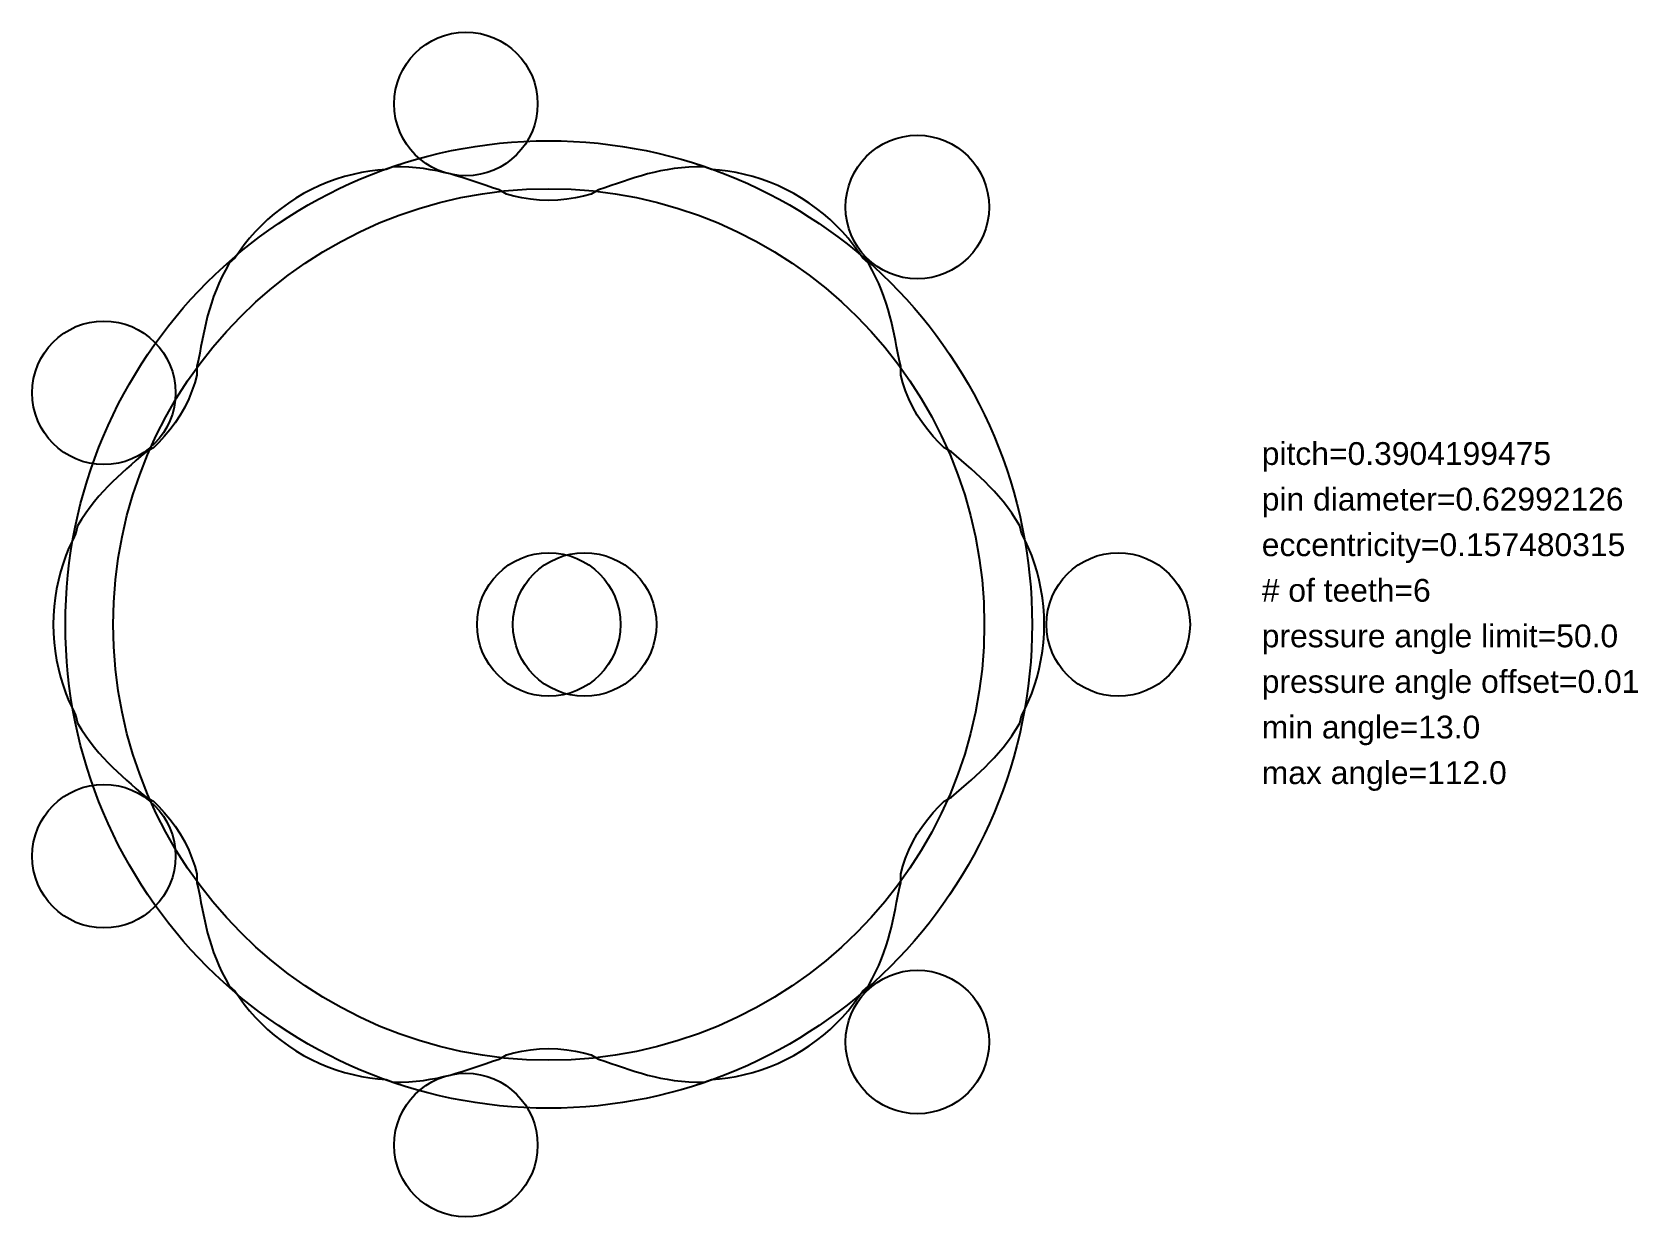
# Model space of a CAD drawing. Extents: x -2.43 to 4.62, y -2.6 to 2.6.
import ezdxf

# ---------------------------------------------------------------- set-up
doc = ezdxf.new("R2010")
doc.units = 0
for name, color, linetype in [('CAM', 1, 'continuous'), ('PRESSURE', 3, 'continuous'), ('ROLLER', 5, 'continuous'), ('TEXT', 2, 'continuous')]:
    doc.layers.add(name, color=color, linetype=linetype)
doc.styles.get("Standard").update_dxf_attribs({"font": 'ARIAL.TTF', "width": 40, "oblique": 50})

msp = doc.modelspace()

# ---------------------------------------------------------------- linework, layer by layer
at = {"layer": 'cam'}
for p, q in [((-1.0168, 1.9747), (-1.0536, 1.965)), ((-0.98, 1.9827), (-1.0168, 1.9747)), ((-0.9435, 1.9889), (-0.98, 1.9827)), ((-0.9074, 1.9934), (-0.9435, 1.9889)), ((-0.8718, 1.9964), (-0.9074, 1.9934)), ((-0.8401, 2.0073), (-0.8718, 1.9964)), ((-0.8058, 2.0073), (-0.8401, 2.0073)), ((-0.7723, 2.006), (-0.8058, 2.0073)), ((-0.7397, 2.0035), (-0.7723, 2.006)), ((-0.7081, 1.9998), (-0.7397, 2.0035)), ((-0.6774, 1.9952), (-0.7081, 1.9998)), ((-0.6477, 1.9897), (-0.6774, 1.9952)), ((-0.619, 1.9834), (-0.6477, 1.9897)), ((-0.591, 1.9765), (-0.619, 1.9834)), ((-0.5638, 1.969), (-0.591, 1.9765)), ((0.2761, 1.9765), (0.2489, 1.969)), ((0.304, 1.9834), (0.2761, 1.9765)), ((0.3328, 1.9897), (0.304, 1.9834)), ((0.3625, 1.9952), (0.3328, 1.9897)), ((0.3931, 1.9998), (0.3625, 1.9952)), ((0.4248, 2.0035), (0.3931, 1.9998)), ((0.4574, 2.006), (0.4248, 2.0035)), ((0.4908, 2.0073), (0.4574, 2.006)), ((0.5252, 2.0073), (0.4908, 2.0073)), ((0.5569, 1.9964), (0.5252, 2.0073)), ((0.5925, 1.9934), (0.5569, 1.9964)), ((0.6286, 1.9889), (0.5925, 1.9934)), ((0.6651, 1.9827), (0.6286, 1.9889)), ((0.7018, 1.9747), (0.6651, 1.9827)), ((0.7386, 1.965), (0.7018, 1.9747)), ((-1.1987, 1.9085), (-1.2336, 1.8901)), ((-1.1631, 1.9253), (-1.1987, 1.9085)), ((-1.1269, 1.9403), (-1.1631, 1.9253)), ((-1.0904, 1.9535), (-1.1269, 1.9403)), ((-1.0536, 1.965), (-1.0904, 1.9535)), ((-0.5372, 1.961), (-0.5638, 1.969)), ((-0.511, 1.9527), (-0.5372, 1.961)), ((-0.4849, 1.944), (-0.511, 1.9527)), ((-0.4586, 1.9349), (-0.4849, 1.944)), ((-0.4319, 1.9257), (-0.4586, 1.9349)), ((-0.4042, 1.9164), (-0.4319, 1.9257)), ((-0.3751, 1.907), (-0.4042, 1.9164)), ((-0.3432, 1.8879), (-0.3751, 1.907)), ((0.0601, 1.907), (0.0283, 1.8879)), ((0.0892, 1.9164), (0.0601, 1.907)), ((0.1169, 1.9257), (0.0892, 1.9164)), ((0.1437, 1.9349), (0.1169, 1.9257)), ((0.1699, 1.944), (0.1437, 1.9349)), ((0.196, 1.9527), (0.1699, 1.944)), ((0.2223, 1.961), (0.196, 1.9527)), ((0.2489, 1.969), (0.2223, 1.961)), ((0.7754, 1.9535), (0.7386, 1.965)), ((0.8119, 1.9403), (0.7754, 1.9535)), ((0.8481, 1.9253), (0.8119, 1.9403)), ((0.8837, 1.9085), (0.8481, 1.9253)), ((0.9186, 1.8901), (0.8837, 1.9085)), ((-1.3006, 1.8486), (-1.3325, 1.8257)), ((-1.2676, 1.8701), (-1.3006, 1.8486)), ((-1.2336, 1.8901), (-1.2676, 1.8701)), ((-0.3103, 1.8792), (-0.3432, 1.8879)), ((-0.275, 1.8715), (-0.3103, 1.8792)), ((-0.2375, 1.8654), (-0.275, 1.8715)), ((-0.198, 1.8615), (-0.2375, 1.8654)), ((-0.1575, 1.8601), (-0.198, 1.8615)), ((-0.117, 1.8615), (-0.1575, 1.8601)), ((-0.0775, 1.8654), (-0.117, 1.8615)), ((-0.0399, 1.8715), (-0.0775, 1.8654)), ((-0.0046, 1.8792), (-0.0399, 1.8715)), ((0.0283, 1.8879), (-0.0046, 1.8792)), ((0.9526, 1.8701), (0.9186, 1.8901)), ((0.9857, 1.8486), (0.9526, 1.8701)), ((1.0176, 1.8257), (0.9857, 1.8486)), ((-1.3924, 1.7761), (-1.4203, 1.7496)), ((-1.3632, 1.8015), (-1.3924, 1.7761)), ((-1.3325, 1.8257), (-1.3632, 1.8015)), ((1.0482, 1.8015), (1.0176, 1.8257)), ((1.0775, 1.7761), (1.0482, 1.8015)), ((1.1053, 1.7496), (1.0775, 1.7761)), ((-1.4713, 1.6942), (-1.4944, 1.6656)), ((-1.4466, 1.7223), (-1.4713, 1.6942)), ((-1.4203, 1.7496), (-1.4466, 1.7223)), ((1.1316, 1.7223), (1.1053, 1.7496)), ((1.1563, 1.6942), (1.1316, 1.7223)), ((1.1794, 1.6656), (1.1563, 1.6942)), ((-1.5158, 1.6364), (-1.5356, 1.607)), ((-1.4944, 1.6656), (-1.5158, 1.6364)), ((1.2009, 1.6364), (1.1794, 1.6656)), ((1.2207, 1.607), (1.2009, 1.6364)), ((-1.5771, 1.5552), (-1.5922, 1.5256)), ((-1.5604, 1.5849), (-1.5771, 1.5552)), ((-1.5356, 1.607), (-1.5604, 1.5849)), ((1.2454, 1.5849), (1.2207, 1.607)), ((1.2621, 1.5552), (1.2454, 1.5849)), ((1.2772, 1.5256), (1.2621, 1.5552)), ((-1.6058, 1.4962), (-1.618, 1.4671)), ((-1.5922, 1.5256), (-1.6058, 1.4962)), ((1.2908, 1.4962), (1.2772, 1.5256)), ((1.303, 1.4671), (1.2908, 1.4962)), ((-1.6386, 1.41), (-1.6472, 1.3821)), ((-1.6289, 1.4384), (-1.6386, 1.41)), ((-1.618, 1.4671), (-1.6289, 1.4384)), ((1.3139, 1.4384), (1.303, 1.4671)), ((1.3236, 1.41), (1.3139, 1.4384)), ((1.3323, 1.3821), (1.3236, 1.41)), ((-1.6549, 1.3546), (-1.6617, 1.3274)), ((-1.6472, 1.3821), (-1.6549, 1.3546)), ((1.3399, 1.3546), (1.3323, 1.3821)), ((1.3468, 1.3274), (1.3399, 1.3546)), ((-1.6737, 1.2735), (-1.6791, 1.2465)), ((-1.6679, 1.3004), (-1.6737, 1.2735)), ((-1.6617, 1.3274), (-1.6679, 1.3004)), ((1.353, 1.3004), (1.3468, 1.3274)), ((1.3587, 1.2735), (1.353, 1.3004)), ((1.3641, 1.2465), (1.3587, 1.2735)), ((-1.6844, 1.2191), (-1.6899, 1.191)), ((-1.6791, 1.2465), (-1.6844, 1.2191)), ((1.3694, 1.2191), (1.3641, 1.2465)), ((1.3749, 1.191), (1.3694, 1.2191)), ((-1.6958, 1.162), (-1.7025, 1.1317)), ((-1.7025, 1.1317), (-1.7023, 1.094)), ((-1.6899, 1.191), (-1.6958, 1.162)), ((1.3808, 1.162), (1.3749, 1.191)), ((1.3876, 1.1317), (1.3808, 1.162)), ((1.3874, 1.094), (1.3876, 1.1317)), ((-1.7119, 1.0607), (-1.7237, 1.0258)), ((-1.7023, 1.094), (-1.7119, 1.0607)), ((1.3969, 1.0607), (1.3874, 1.094)), ((1.4087, 1.0258), (1.3969, 1.0607)), ((-1.7381, 0.9899), (-1.7554, 0.9538)), ((-1.7237, 1.0258), (-1.7381, 0.9899)), ((1.4232, 0.9899), (1.4087, 1.0258)), ((1.4404, 0.9538), (1.4232, 0.9899)), ((-1.7753, 0.9184), (-1.7974, 0.8846)), ((-1.7554, 0.9538), (-1.7753, 0.9184)), ((1.4603, 0.9184), (1.4404, 0.9538)), ((1.4824, 0.8846), (1.4603, 0.9184)), ((-1.8209, 0.8533), (-1.8452, 0.8247)), ((-1.7974, 0.8846), (-1.8209, 0.8533)), ((1.506, 0.8533), (1.4824, 0.8846)), ((1.5302, 0.8247), (1.506, 0.8533)), ((-1.8931, 0.7755), (-1.9254, 0.758)), ((-1.8694, 0.7989), (-1.8931, 0.7755)), ((-1.8452, 0.8247), (-1.8694, 0.7989)), ((1.5544, 0.7989), (1.5302, 0.8247)), ((1.5782, 0.7755), (1.5544, 0.7989)), ((1.6105, 0.758), (1.5782, 0.7755)), ((-1.9696, 0.719), (-1.9908, 0.7006)), ((-1.9478, 0.738), (-1.9696, 0.719)), ((-1.9254, 0.758), (-1.9478, 0.738)), ((1.6329, 0.738), (1.6105, 0.758)), ((1.6546, 0.719), (1.6329, 0.738)), ((1.6758, 0.7006), (1.6546, 0.719)), ((-2.0524, 0.6454), (-2.0726, 0.6261)), ((-2.0321, 0.6641), (-2.0524, 0.6454)), ((-2.0116, 0.6824), (-2.0321, 0.6641)), ((-1.9908, 0.7006), (-2.0116, 0.6824)), ((1.6966, 0.6824), (1.6758, 0.7006)), ((1.7171, 0.6641), (1.6966, 0.6824)), ((1.7375, 0.6454), (1.7171, 0.6641)), ((1.7576, 0.6261), (1.7375, 0.6454)), ((-2.1126, 0.5849), (-2.1323, 0.5628)), ((-2.0926, 0.606), (-2.1126, 0.5849)), ((-2.0726, 0.6261), (-2.0926, 0.606)), ((1.7777, 0.606), (1.7576, 0.6261)), ((1.7976, 0.5849), (1.7777, 0.606)), ((1.8174, 0.5628), (1.7976, 0.5849)), ((-2.1711, 0.5147), (-2.1899, 0.4887)), ((-2.1519, 0.5394), (-2.1711, 0.5147)), ((-2.1323, 0.5628), (-2.1519, 0.5394)), ((1.8369, 0.5394), (1.8174, 0.5628)), ((1.8561, 0.5147), (1.8369, 0.5394)), ((1.8749, 0.4887), (1.8561, 0.5147)), ((-2.2258, 0.4324), (-2.2329, 0.4003)), ((-2.2082, 0.4612), (-2.2258, 0.4324)), ((-2.1899, 0.4887), (-2.2082, 0.4612)), ((1.8932, 0.4612), (1.8749, 0.4887)), ((1.9109, 0.4324), (1.8932, 0.4612)), ((1.9179, 0.4003), (1.9109, 0.4324)), ((-2.2488, 0.3689), (-2.2637, 0.3362)), ((-2.2329, 0.4003), (-2.2488, 0.3689)), ((1.9338, 0.3689), (1.9179, 0.4003)), ((1.9487, 0.3362), (1.9338, 0.3689)), ((-2.2774, 0.3023), (-2.2898, 0.2672)), ((-2.2637, 0.3362), (-2.2774, 0.3023)), ((1.9624, 0.3023), (1.9487, 0.3362)), ((1.9748, 0.2672), (1.9624, 0.3023)), ((-2.3008, 0.231), (-2.3103, 0.194)), ((-2.2898, 0.2672), (-2.3008, 0.231)), ((1.9858, 0.231), (1.9748, 0.2672)), ((1.9953, 0.194), (1.9858, 0.231)), ((-2.3182, 0.1562), (-2.3244, 0.1177)), ((-2.3103, 0.194), (-2.3182, 0.1562)), ((2.0032, 0.1562), (1.9953, 0.194)), ((2.0094, 0.1177), (2.0032, 0.1562)), ((-2.3289, 0.0787), (-2.3316, 0.0395)), ((-2.3244, 0.1177), (-2.3289, 0.0787)), ((2.0139, 0.0787), (2.0094, 0.1177)), ((2.0167, 0.0395), (2.0139, 0.0787)), ((-2.3316, 0.0395), (-2.3325, 0)), ((2.0176, 0), (2.0167, 0.0395)), ((2.0167, -0.0395), (2.0176, 0)), ((-2.3325, 0), (-2.3316, -0.0395)), ((-2.3316, -0.0395), (-2.3289, -0.0787)), ((2.0139, -0.0787), (2.0167, -0.0395)), ((-2.3289, -0.0787), (-2.3244, -0.1177)), ((-2.3244, -0.1177), (-2.3182, -0.1562)), ((2.0032, -0.1562), (2.0094, -0.1177)), ((2.0094, -0.1177), (2.0139, -0.0787)), ((-2.3182, -0.1562), (-2.3103, -0.194)), ((-2.3103, -0.194), (-2.3008, -0.231)), ((1.9858, -0.231), (1.9953, -0.194)), ((1.9953, -0.194), (2.0032, -0.1562)), ((-2.3008, -0.231), (-2.2898, -0.2672)), ((-2.2898, -0.2672), (-2.2774, -0.3023)), ((1.9624, -0.3023), (1.9748, -0.2672)), ((1.9748, -0.2672), (1.9858, -0.231)), ((-2.2774, -0.3023), (-2.2637, -0.3362)), ((-2.2637, -0.3362), (-2.2488, -0.3689)), ((1.9338, -0.3689), (1.9487, -0.3362)), ((1.9487, -0.3362), (1.9624, -0.3023)), ((-2.2488, -0.3689), (-2.2329, -0.4003)), ((-2.2329, -0.4003), (-2.2258, -0.4324)), ((1.9109, -0.4324), (1.9179, -0.4003)), ((1.9179, -0.4003), (1.9338, -0.3689)), ((-2.2258, -0.4324), (-2.2082, -0.4612)), ((-2.2082, -0.4612), (-2.1899, -0.4887)), ((-2.1899, -0.4887), (-2.1711, -0.5147)), ((1.8561, -0.5147), (1.8749, -0.4887)), ((1.8749, -0.4887), (1.8932, -0.4612)), ((1.8932, -0.4612), (1.9109, -0.4324)), ((-2.1711, -0.5147), (-2.1519, -0.5394)), ((-2.1519, -0.5394), (-2.1323, -0.5628)), ((-2.1323, -0.5628), (-2.1126, -0.5849)), ((1.7976, -0.5849), (1.8174, -0.5628)), ((1.8174, -0.5628), (1.8369, -0.5394)), ((1.8369, -0.5394), (1.8561, -0.5147)), ((-2.1126, -0.5849), (-2.0926, -0.606)), ((-2.0926, -0.606), (-2.0726, -0.6261)), ((-2.0726, -0.6261), (-2.0524, -0.6454)), ((1.7375, -0.6454), (1.7576, -0.6261)), ((1.7576, -0.6261), (1.7777, -0.606)), ((1.7777, -0.606), (1.7976, -0.5849)), ((-2.0524, -0.6454), (-2.0321, -0.6641)), ((-2.0321, -0.6641), (-2.0116, -0.6824)), ((-2.0116, -0.6824), (-1.9908, -0.7006)), ((-1.9908, -0.7006), (-1.9696, -0.719)), ((1.6546, -0.719), (1.6758, -0.7006)), ((1.6758, -0.7006), (1.6966, -0.6824)), ((1.6966, -0.6824), (1.7171, -0.6641)), ((1.7171, -0.6641), (1.7375, -0.6454)), ((-1.9696, -0.719), (-1.9478, -0.738)), ((-1.9478, -0.738), (-1.9254, -0.758)), ((-1.9254, -0.758), (-1.8931, -0.7755)), ((1.5782, -0.7755), (1.6105, -0.758)), ((1.6105, -0.758), (1.6329, -0.738)), ((1.6329, -0.738), (1.6546, -0.719)), ((-1.8931, -0.7755), (-1.8694, -0.7989)), ((-1.8694, -0.7989), (-1.8452, -0.8247)), ((-1.8452, -0.8247), (-1.8209, -0.8533)), ((1.506, -0.8533), (1.5302, -0.8247)), ((1.5302, -0.8247), (1.5544, -0.7989)), ((1.5544, -0.7989), (1.5782, -0.7755)), ((-1.8209, -0.8533), (-1.7974, -0.8846)), ((-1.7974, -0.8846), (-1.7753, -0.9184)), ((1.4603, -0.9184), (1.4824, -0.8846)), ((1.4824, -0.8846), (1.506, -0.8533)), ((-1.7753, -0.9184), (-1.7554, -0.9538)), ((-1.7554, -0.9538), (-1.7381, -0.9899)), ((1.4232, -0.9899), (1.4404, -0.9538)), ((1.4404, -0.9538), (1.4603, -0.9184)), ((-1.7381, -0.9899), (-1.7237, -1.0258)), ((-1.7237, -1.0258), (-1.7119, -1.0607)), ((1.3969, -1.0607), (1.4087, -1.0258)), ((1.4087, -1.0258), (1.4232, -0.9899)), ((-1.7119, -1.0607), (-1.7023, -1.094)), ((-1.7023, -1.094), (-1.7025, -1.1317)), ((1.3874, -1.094), (1.3969, -1.0607)), ((1.3876, -1.1317), (1.3874, -1.094)), ((-1.7025, -1.1317), (-1.6958, -1.162)), ((-1.6958, -1.162), (-1.6899, -1.191)), ((-1.6899, -1.191), (-1.6844, -1.2191)), ((1.3694, -1.2191), (1.3749, -1.191)), ((1.3749, -1.191), (1.3808, -1.162)), ((1.3808, -1.162), (1.3876, -1.1317)), ((-1.6844, -1.2191), (-1.6791, -1.2465)), ((-1.6791, -1.2465), (-1.6737, -1.2735)), ((1.3587, -1.2735), (1.3641, -1.2465)), ((1.3641, -1.2465), (1.3694, -1.2191)), ((-1.6737, -1.2735), (-1.6679, -1.3004)), ((-1.6679, -1.3004), (-1.6617, -1.3274)), ((-1.6617, -1.3274), (-1.6549, -1.3546)), ((1.3399, -1.3546), (1.3468, -1.3274)), ((1.3468, -1.3274), (1.353, -1.3004)), ((1.353, -1.3004), (1.3587, -1.2735)), ((-1.6549, -1.3546), (-1.6472, -1.3821)), ((-1.6472, -1.3821), (-1.6386, -1.41)), ((1.3236, -1.41), (1.3323, -1.3821)), ((1.3323, -1.3821), (1.3399, -1.3546)), ((-1.6386, -1.41), (-1.6289, -1.4384)), ((-1.6289, -1.4384), (-1.618, -1.4671)), ((-1.618, -1.4671), (-1.6058, -1.4962)), ((1.2908, -1.4962), (1.303, -1.4671)), ((1.303, -1.4671), (1.3139, -1.4384)), ((1.3139, -1.4384), (1.3236, -1.41)), ((-1.6058, -1.4962), (-1.5922, -1.5256)), ((-1.5922, -1.5256), (-1.5771, -1.5552)), ((1.2621, -1.5552), (1.2772, -1.5256)), ((1.2772, -1.5256), (1.2908, -1.4962)), ((-1.5771, -1.5552), (-1.5604, -1.5849)), ((-1.5604, -1.5849), (-1.5356, -1.607)), ((-1.5356, -1.607), (-1.5158, -1.6364)), ((1.2009, -1.6364), (1.2207, -1.607)), ((1.2207, -1.607), (1.2454, -1.5849)), ((1.2454, -1.5849), (1.2621, -1.5552)), ((-1.5158, -1.6364), (-1.4944, -1.6656)), ((-1.4944, -1.6656), (-1.4713, -1.6942)), ((1.1563, -1.6942), (1.1794, -1.6656)), ((1.1794, -1.6656), (1.2009, -1.6364)), ((-1.4713, -1.6942), (-1.4466, -1.7223)), ((-1.4466, -1.7223), (-1.4203, -1.7496)), ((-1.4203, -1.7496), (-1.3924, -1.7761)), ((1.0775, -1.7761), (1.1053, -1.7496)), ((1.1053, -1.7496), (1.1316, -1.7223)), ((1.1316, -1.7223), (1.1563, -1.6942)), ((-1.3924, -1.7761), (-1.3632, -1.8015)), ((-1.3632, -1.8015), (-1.3325, -1.8257)), ((-1.3325, -1.8257), (-1.3006, -1.8486)), ((0.9857, -1.8486), (1.0176, -1.8257)), ((1.0176, -1.8257), (1.0482, -1.8015)), ((1.0482, -1.8015), (1.0775, -1.7761)), ((-1.3006, -1.8486), (-1.2676, -1.8701)), ((-1.2676, -1.8701), (-1.2336, -1.8901)), ((-1.2336, -1.8901), (-1.1987, -1.9085)), ((-0.3751, -1.907), (-0.3432, -1.8879)), ((-0.3432, -1.8879), (-0.3103, -1.8792)), ((-0.3103, -1.8792), (-0.275, -1.8715)), ((-0.275, -1.8715), (-0.2375, -1.8654)), ((-0.2375, -1.8654), (-0.198, -1.8615)), ((-0.198, -1.8615), (-0.1575, -1.8601)), ((-0.1575, -1.8601), (-0.117, -1.8615)), ((-0.117, -1.8615), (-0.0775, -1.8654)), ((-0.0775, -1.8654), (-0.0399, -1.8715)), ((-0.0399, -1.8715), (-0.0046, -1.8792)), ((-0.0046, -1.8792), (0.0283, -1.8879)), ((0.0283, -1.8879), (0.0601, -1.907)), ((0.8837, -1.9085), (0.9186, -1.8901)), ((0.9186, -1.8901), (0.9526, -1.8701)), ((0.9526, -1.8701), (0.9857, -1.8486)), ((-1.1987, -1.9085), (-1.1631, -1.9253)), ((-1.1631, -1.9253), (-1.1269, -1.9403)), ((-1.1269, -1.9403), (-1.0904, -1.9535)), ((-1.0904, -1.9535), (-1.0536, -1.965)), ((-1.0536, -1.965), (-1.0168, -1.9747)), ((-0.591, -1.9765), (-0.5638, -1.969)), ((-0.5638, -1.969), (-0.5372, -1.961)), ((-0.5372, -1.961), (-0.511, -1.9527)), ((-0.511, -1.9527), (-0.4849, -1.944)), ((-0.4849, -1.944), (-0.4586, -1.9349)), ((-0.4586, -1.9349), (-0.4319, -1.9257)), ((-0.4319, -1.9257), (-0.4042, -1.9164)), ((-0.4042, -1.9164), (-0.3751, -1.907)), ((0.0601, -1.907), (0.0892, -1.9164)), ((0.0892, -1.9164), (0.1169, -1.9257)), ((0.1169, -1.9257), (0.1437, -1.9349)), ((0.1437, -1.9349), (0.1699, -1.944)), ((0.1699, -1.944), (0.196, -1.9527)), ((0.196, -1.9527), (0.2223, -1.961)), ((0.2223, -1.961), (0.2489, -1.969)), ((0.2489, -1.969), (0.2761, -1.9765)), ((0.7018, -1.9747), (0.7386, -1.965)), ((0.7386, -1.965), (0.7754, -1.9535)), ((0.7754, -1.9535), (0.8119, -1.9403)), ((0.8119, -1.9403), (0.8481, -1.9253)), ((0.8481, -1.9253), (0.8837, -1.9085)), ((-1.0168, -1.9747), (-0.98, -1.9827)), ((-0.98, -1.9827), (-0.9435, -1.9889)), ((-0.9435, -1.9889), (-0.9074, -1.9934)), ((-0.9074, -1.9934), (-0.8718, -1.9964)), ((-0.8718, -1.9964), (-0.8401, -2.0073)), ((-0.8401, -2.0073), (-0.8058, -2.0073)), ((-0.8058, -2.0073), (-0.7723, -2.006)), ((-0.7723, -2.006), (-0.7397, -2.0035)), ((-0.7397, -2.0035), (-0.7081, -1.9998)), ((-0.7081, -1.9998), (-0.6774, -1.9952)), ((-0.6774, -1.9952), (-0.6477, -1.9897)), ((-0.6477, -1.9897), (-0.619, -1.9834)), ((-0.619, -1.9834), (-0.591, -1.9765)), ((0.2761, -1.9765), (0.304, -1.9834)), ((0.304, -1.9834), (0.3328, -1.9897)), ((0.3328, -1.9897), (0.3625, -1.9952)), ((0.3625, -1.9952), (0.3931, -1.9998)), ((0.3931, -1.9998), (0.4248, -2.0035)), ((0.4248, -2.0035), (0.4574, -2.006)), ((0.4574, -2.006), (0.4908, -2.0073)), ((0.4908, -2.0073), (0.5252, -2.0073)), ((0.5252, -2.0073), (0.5569, -1.9964)), ((0.5569, -1.9964), (0.5925, -1.9934)), ((0.5925, -1.9934), (0.6286, -1.9889)), ((0.6286, -1.9889), (0.6651, -1.9827)), ((0.6651, -1.9827), (0.7018, -1.9747))]:
    msp.add_line(p, q, dxfattribs=at)
msp.add_circle((-0.1575, 0), 0.315, dxfattribs=at)
at = {"layer": 'pressure'}
for radius in [2.1219, 1.9117]:
    msp.add_circle((-0.1575, 0), radius, dxfattribs=at)
at = {"layer": 'roller'}
for centre in [(-0.5213, 2.2838), (1.4605, 1.8315), (-2.1105, 1.0164), (0, 0), (2.3425, 0), (-2.1105, -1.0164), (1.4605, -1.8315), (-0.5213, -2.2838)]:
    msp.add_circle(centre, 0.315, dxfattribs=at)

# ---------------------------------------------------------------- texts
at = {"layer": 'text'}
for s, p in [('pitch=0.3904199475', (2.9724, 0.7)), ('pin diameter=0.62992126', (2.9724, 0.5)), ('eccentricity=0.157480315', (2.9724, 0.3)), ('# of teeth=6', (2.9724, 0.1)), ('pressure angle limit=50.0', (2.9724, -0.1)), ('pressure angle offset=0.01', (2.9724, -0.3)), ('min angle=13.0', (2.9724, -0.5)), ('max angle=112.0', (2.9724, -0.7))]:
    msp.add_text(s, height=0.1, dxfattribs=at).set_placement(p)

doc.saveas('drawing.dxf')
